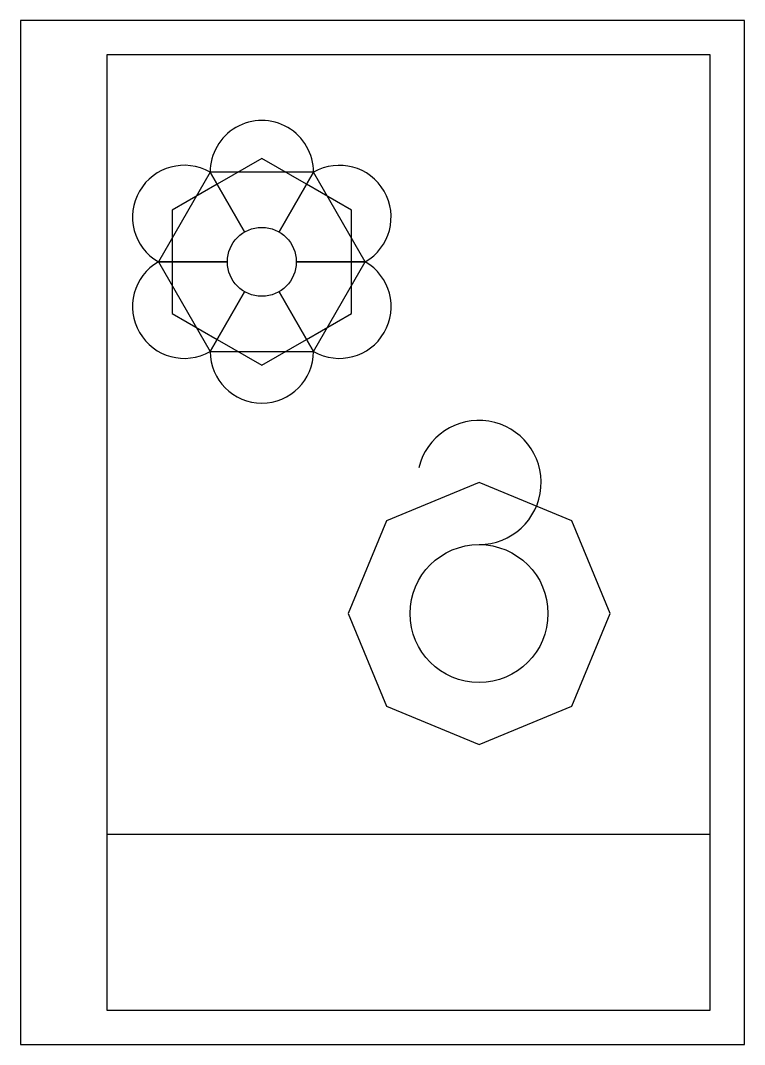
# Model space of a CAD drawing. Header units: millimetres. Extents: x 0 to 210, y 0 to 297.
import ezdxf

# ---------------------------------------------------------------- set-up
doc = ezdxf.new("R2010")
doc.units = ezdxf.units.MM

# ---------------------------------------------------------------- blocks, each defined once
blk = doc.blocks.new('*U7')
for p, q in [((25.98, -25), (8.66, -15)), ((0, -20), (0, -40))]:
    blk.add_line(p, q)
for points in [[(0, -35.98), (15, -35.98), (22.5, -22.99)], [(0, -40), (0, -40), (25.98, -25)]]:
    blk.add_lwpolyline(points)
blk.add_arc((12.99, -32.5), 15, 210, 30)
blk = doc.blocks.new('*U9')
at = {"color": 0, "linetype": 'ByBlock', "lineweight": -2, "transparency": 16777216, "rotation": 270}
blk.add_blockref('*U7', (80, 227), dxfattribs=at)
blk = doc.blocks.new('*U5')
blk.add_blockref('*U9', (-48.75, -213))
blk = doc.blocks.new('*U6')
at = {"color": 0, "linetype": 'ByBlock', "lineweight": -2, "transparency": 16777216}
for p, rotation in [((68.5, 252.4), 240), ((47.25, 238.41), 299.9999999999998), ((91.25, 241), 180), ((92.75, 215.59), 120), ((71.5, 201.6), 59.99999999999999)]:
    blk.add_blockref('*U5', p, dxfattribs=dict(at, rotation=rotation))
blk.add_blockref('*U5', (48.75, 213), dxfattribs=at)

msp = doc.modelspace()

# ---------------------------------------------------------------- linework, layer by layer
for p, q in [((210, 297), (0, 297)), ((0, 297), (0, 0)), ((210, 0), (210, 297)), ((200, 287), (25, 287)), ((25, 287), (25, 10)), ((200, 10), (200, 287)), ((55, 201.02), (65, 218.34)), ((25, 61), (200, 61)), ((25, 10), (200, 10)), ((0, 0), (210, 0)), ((0, 0), (210, 0))]:
    msp.add_line(p, q)
msp.add_lwpolyline([(159.87, 98.13), (171, 125), (159.87, 151.87), (133, 163), (106.13, 151.87), (95, 125), (106.13, 98.13), (133, 87)], close=True)
for centre, radius in [((70, 227), 10), ((133, 125), 20)]:
    msp.add_circle(centre, radius)
msp.add_arc((133, 163), 18, 270, 166.39)

# ---------------------------------------------------------------- block references
msp.add_blockref('*U6', (0, 0))

doc.saveas('drawing.dxf')
